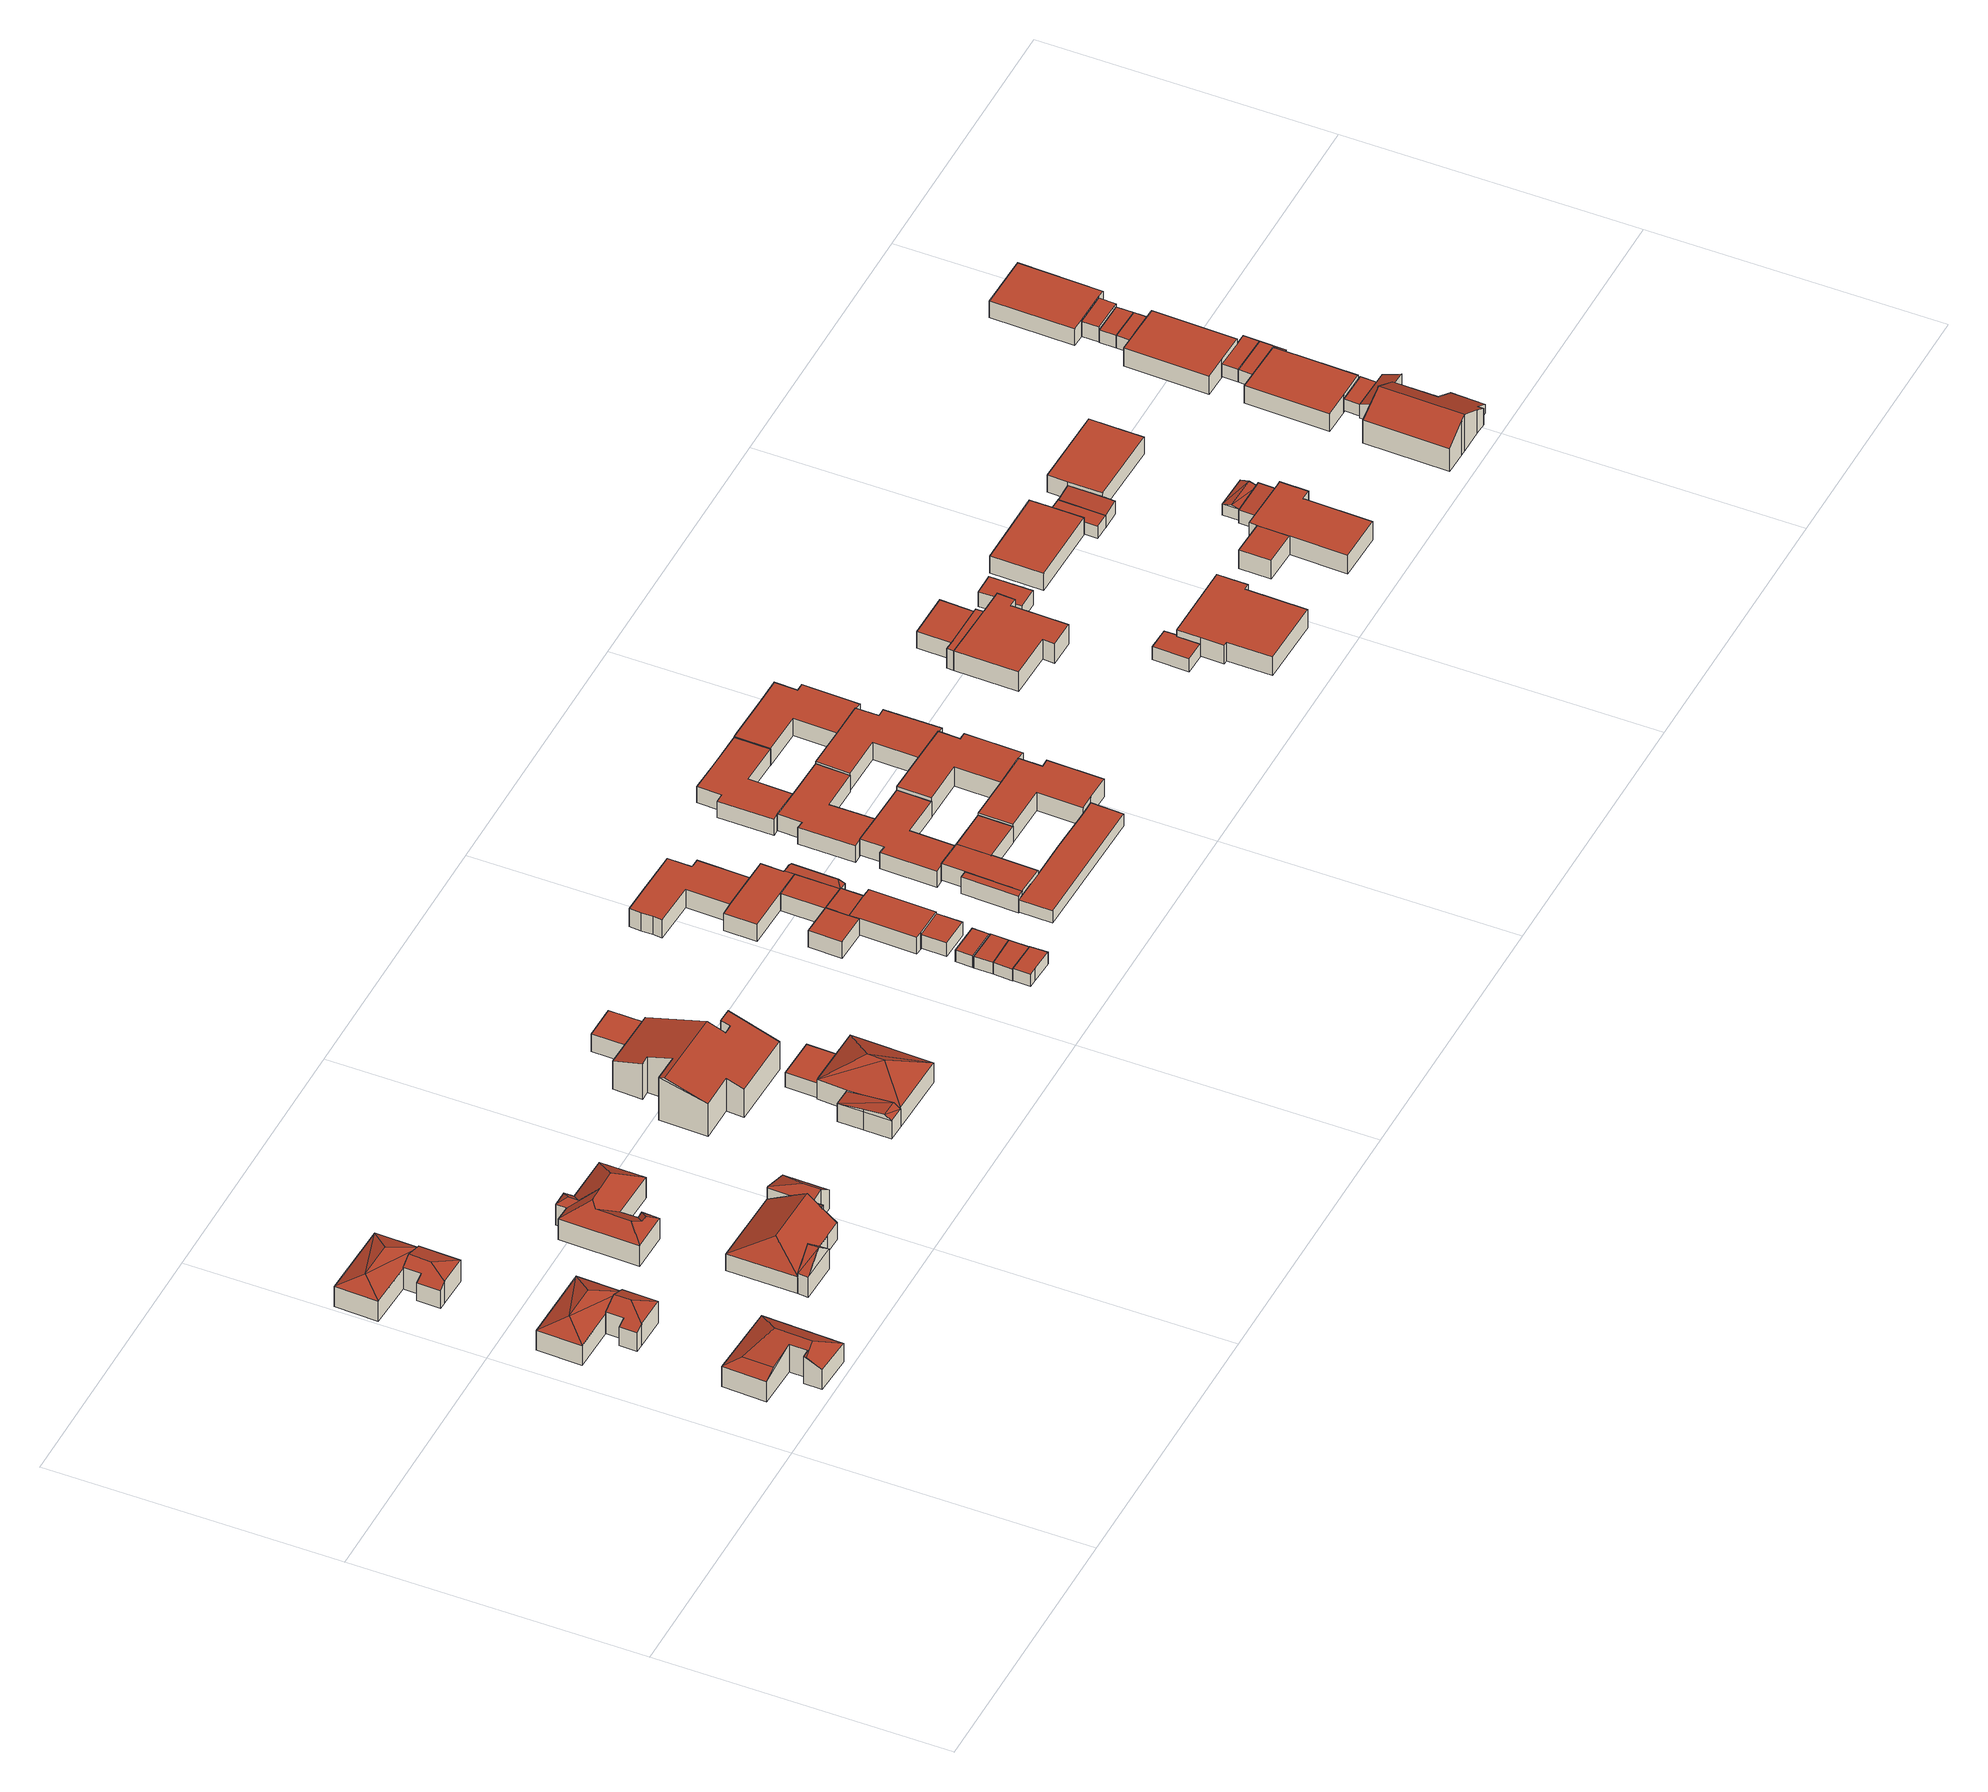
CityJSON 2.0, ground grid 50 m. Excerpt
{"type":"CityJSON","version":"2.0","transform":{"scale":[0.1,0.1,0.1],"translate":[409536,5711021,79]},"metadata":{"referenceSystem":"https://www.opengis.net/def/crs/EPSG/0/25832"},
"CityObjects":{
"building1":{"type":"Building","attributes":{"Gemeindeschluessel":"05978036","Geometrietyp2DReferenz":"3000","function":"31001_1000","roofType":"5000","measuredHeight":5.71},"geometry":[{"type":"MultiSurface","lod":"2","boundaries":[[[0,1,2,3]],[[1,4,5,2]],[[4,6,7,5]],[[6,8,9,7]],[[8,10,11,9]],[[10,12,13,11]],[[12,14,15,13]],[[14,0,3,15]],[[1,0,16,17]],[[1,17,18,4]],[[19,20,14,12]],[[20,16,0,14]],[[17,16,20,19,10,8,6,18]],[[6,4,18]],[[12,10,19]],[[3,2,5,7,9,11,13,15]]],"semantics":{"surfaces":[{"type":"WallSurface"},{"type":"RoofSurface"},{"type":"GroundSurface"}],"values":[0,0,0,0,0,0,0,0,1,1,1,1,1,0,0,2]}}]},
"building2":{"type":"Building","attributes":{"Gemeindeschluessel":"05978036","Geometrietyp2DReferenz":"3000","function":"31001_1000"},"children":["building2-1","building2-2"]},
"building2-1":{"type":"BuildingPart","attributes":{"roofType":"5000","measuredHeight":5.44},"parents":["building2"],"geometry":[{"type":"MultiSurface","lod":"2","boundaries":[[[21,22,23,24,25]],[[26,27,28,29,30]],[[27,31,32,28]],[[31,33,34,32]],[[33,35,36,34]],[[35,21,25,36]],[[31,27,37]],[[27,26,38,37]],[[38,22,21,35,33,31,37]],[[25,24,39,29,28,32,34,36]],[[40,23,22,38]],[[39,24,23,40]],[[26,30,40,38]],[[39,40,30,29]]],"semantics":{"surfaces":[{"type":"WallSurface"},{"type":"RoofSurface"},{"type":"GroundSurface"},{"type":"ClosureSurface"}],"values":[0,0,0,0,0,0,1,1,1,2,0,3,0,3]}}]},
"building2-2":{"type":"BuildingPart","attributes":{"roofType":"3200","measuredHeight":5.6},"parents":["building2"],"geometry":[{"type":"MultiSurface","lod":"2","boundaries":[[[41,42,43,44]],[[42,45,46,43]],[[45,30,29,46]],[[42,41,47]],[[30,45,48]],[[47,30,48]],[[30,47,41,23,40]],[[45,47,48]],[[47,45,42]],[[29,39,24,44,43,46]],[[44,24,23,41]],[[24,39,40,23]],[[39,29,30,40]]],"semantics":{"surfaces":[{"type":"WallSurface"},{"type":"RoofSurface"},{"type":"GroundSurface"},{"type":"ClosureSurface"}],"values":[0,0,0,1,1,1,1,1,1,2,0,3,3]}}]},
"building3":{"type":"Building","attributes":{"Gemeindeschluessel":"05978036","Geometrietyp2DReferenz":"3000","function":"31001_1000"},"children":["building3-1","building3-2"]},
"building3-1":{"type":"BuildingPart","attributes":{"roofType":"3200","measuredHeight":5.58},"parents":["building3"],"geometry":[{"type":"MultiSurface","lod":"2","boundaries":[[[49,50,51,52]],[[50,53,54,51]],[[53,55,56,54]],[[50,49,57]],[[55,53,58]],[[57,55,58]],[[55,57,49,59,60]],[[53,57,58]],[[57,53,50]],[[56,61,62,52,51,54]],[[52,62,59,49]],[[62,61,60,59]],[[61,56,55,60]]],"semantics":{"surfaces":[{"type":"WallSurface"},{"type":"RoofSurface"},{"type":"GroundSurface"},{"type":"ClosureSurface"}],"values":[0,0,0,1,1,1,1,1,1,2,0,3,3]}}]},
"building3-2":{"type":"BuildingPart","attributes":{"roofType":"5000","measuredHeight":5.37},"parents":["building3"],"geometry":[{"type":"MultiSurface","lod":"2","boundaries":[[[63,64,59,62,65]],[[66,67,68,56,55]],[[67,69,70,68]],[[69,71,72,70]],[[71,73,74,72]],[[73,63,65,74]],[[69,67,75]],[[67,66,76,75]],[[76,64,63,73,71,69,75]],[[65,62,61,56,68,70,72,74]],[[60,59,64,76]],[[61,62,59,60]],[[66,55,60,76]],[[61,60,55,56]]],"semantics":{"surfaces":[{"type":"WallSurface"},{"type":"RoofSurface"},{"type":"GroundSurface"},{"type":"ClosureSurface"}],"values":[0,0,0,0,0,0,1,1,1,2,0,3,0,3]}}]},
"building4":{"type":"Building","attributes":{"Gemeindeschluessel":"05978036","Geometrietyp2DReferenz":"3000","function":"31001_1000"},"children":["building4-1","building4-2","building4-3"]},
"building4-1":{"type":"BuildingPart","attributes":{"roofType":"5000","measuredHeight":6.03},"parents":["building4"],"geometry":[{"type":"MultiSurface","lod":"2","boundaries":[[[77,78,79,80]],[[78,81,82,83,79]],[[84,85,86,87,88]],[[85,89,90,86]],[[89,91,92,90]],[[91,93,94,92]],[[93,77,80,94]],[[89,85,95]],[[85,84,96,97,98,81,78,77,93,95]],[[93,91,89,95]],[[80,79,83,99,87,86,90,92,94]],[[84,88,96]],[[98,82,81]],[[88,87,99,97,96]],[[97,99,83,82,98]]],"semantics":{"surfaces":[{"type":"WallSurface"},{"type":"RoofSurface"},{"type":"GroundSurface"},{"type":"ClosureSurface"}],"values":[0,0,0,0,0,0,0,1,1,1,2,0,0,3,3]}}]},
"building4-2":{"type":"BuildingPart","attributes":{"roofType":"3100","measuredHeight":7.2},"parents":["building4"],"geometry":[{"type":"MultiSurface","lod":"2","boundaries":[[[100,101,102,103]],[[101,104,105,106,102]],[[107,100,103,108,109]],[[100,107,110]],[[110,111,112,100]],[[112,111,104]],[[104,101,112]],[[111,110,107,104]],[[100,112,101]],[[103,102,106,108]],[[109,105,104,107]],[[109,108,106,105]]],"semantics":{"surfaces":[{"type":"WallSurface"},{"type":"RoofSurface"},{"type":"GroundSurface"},{"type":"ClosureSurface"}],"values":[0,0,0,1,1,1,1,0,0,2,0,3]}}]},
"building4-3":{"type":"BuildingPart","attributes":{"roofType":"5000","measuredHeight":7.12},"parents":["building4"],"geometry":[{"type":"MultiSurface","lod":"2","boundaries":[[[82,113,114,83]],[[113,115,116,114]],[[115,117,116]],[[117,118,119,116]],[[118,109,108,119]],[[105,120,121,106]],[[120,88,87,121]],[[120,105,122]],[[105,109,118,117,115,113,82,98,123,122]],[[123,96,88,120,122]],[[83,114,116,119,108,106,121,87,99]],[[105,106,108,109]],[[97,96,123]],[[99,87,88,96,97]],[[98,97,123]],[[82,83,99,97,98]]],"semantics":{"surfaces":[{"type":"WallSurface"},{"type":"RoofSurface"},{"type":"GroundSurface"},{"type":"ClosureSurface"}],"values":[0,0,0,0,0,0,0,1,1,1,2,3,0,3,0,3]}}]},
"building5":{"type":"Building","attributes":{"Gemeindeschluessel":"05978036","Geometrietyp2DReferenz":"3000","function":"31001_1000","roofType":"5000","measuredHeight":6.47},"geometry":[{"type":"MultiSurface","lod":"2","boundaries":[[[124,125,126,127]],[[125,128,129,126]],[[128,130,131,129]],[[130,132,133,131]],[[132,134,135,133]],[[134,136,137,135]],[[136,138,139,137]],[[138,140,141,139]],[[140,142,143,141]],[[142,144,145,143]],[[144,146,147,145]],[[146,124,127,147]],[[148,146,144]],[[149,148,144,142]],[[150,151,149,142,140]],[[152,153,154,155,150,140,138]],[[152,138,136]],[[156,153,152,136,134]],[[157,156,134,132]],[[157,132,130]],[[154,153,156,157,130,128]],[[155,154,128,125]],[[151,150,155,125,124]],[[148,149,151,124,146]],[[127,126,129,131,133,135,137,139,141,143,145,147]]],"semantics":{"surfaces":[{"type":"WallSurface"},{"type":"RoofSurface"},{"type":"GroundSurface"}],"values":[0,0,0,0,0,0,0,0,0,0,0,0,1,1,1,1,1,1,1,1,1,1,1,1,2]}}]},
"building6":{"type":"Building","attributes":{"Gemeindeschluessel":"05978036","Geometrietyp2DReferenz":"3000","function":"31001_1000"},"children":["building6-1","building6-2"]},
"building6-1":{"type":"BuildingPart","attributes":{"roofType":"3100","measuredHeight":4.44},"parents":["building6"],"geometry":[{"type":"MultiSurface","lod":"2","boundaries":[[[158,159,160,161]],[[159,162,163,160]],[[162,164,165,163]],[[166,158,161,167]],[[168,166,169,170]],[[166,168,158]],[[162,170,171,164]],[[170,162,172,168]],[[158,168,172,159]],[[159,172,162]],[[161,160,163,165,167]],[[167,165,164,166]],[[170,169,171]],[[171,169,166,164]]],"semantics":{"surfaces":[{"type":"WallSurface"},{"type":"RoofSurface"},{"type":"GroundSurface"},{"type":"ClosureSurface"}],"values":[0,0,0,0,1,1,1,1,0,0,2,3,0,3]}}]},
"building6-2":{"type":"BuildingPart","attributes":{"roofType":"3200","measuredHeight":6.8},"parents":["building6"],"geometry":[{"type":"MultiSurface","lod":"2","boundaries":[[[173,174,166,167,175]],[[176,177,178,165,164]],[[177,179,180,178]],[[179,181,182,180]],[[181,183,184,182]],[[183,173,175,184]],[[174,173,185]],[[183,181,179,177,186]],[[186,173,183]],[[173,186,185]],[[177,185,186]],[[185,177,176,171,169,174]],[[175,167,165,178,180,182,184]],[[164,171,176]],[[166,174,169]],[[164,165,167,166]],[[164,166,169,171]]],"semantics":{"surfaces":[{"type":"WallSurface"},{"type":"RoofSurface"},{"type":"GroundSurface"},{"type":"ClosureSurface"}],"values":[0,0,0,0,0,0,1,1,1,1,1,1,2,0,0,3,3]}}]},
"building7":{"type":"Building","attributes":{"Gemeindeschluessel":"05978036","Geometrietyp2DReferenz":"3000","function":"31001_1000","roofType":"5000","measuredHeight":8.79},"geometry":[{"type":"MultiSurface","lod":"2","boundaries":[[[187,188,189,190]],[[188,191,192,189]],[[191,193,194,192]],[[193,195,196,194]],[[195,197,198,196]],[[197,199,200,198]],[[199,201,202,200]],[[201,203,204,202]],[[203,205,206,204]],[[205,207,208,206]],[[207,209,210,208]],[[209,211,212,210]],[[211,213,214,212]],[[213,187,190,214]],[[188,215,216,203,201,199,197,195,193,191]],[[213,211,209,207,205,216,215,187]],[[188,187,215]],[[205,203,216]],[[190,189,192,194,196,198,200,202,204,206,208,210,212,214]]],"semantics":{"surfaces":[{"type":"WallSurface"},{"type":"RoofSurface"},{"type":"GroundSurface"}],"values":[0,0,0,0,0,0,0,0,0,0,0,0,0,0,1,1,0,0,2]}}]},
"building8":{"type":"Building","attributes":{"Gemeindeschluessel":"05978036","Geometrietyp2DReferenz":"3000","function":"31001_2460","roofType":"1000","measuredHeight":2.88},"geometry":[{"type":"MultiSurface","lod":"2","boundaries":[[[217,218,219,220]],[[218,221,222,219]],[[221,223,224,222]],[[223,217,220,224]],[[223,221,218,217]],[[220,219,222,224]]],"semantics":{"surfaces":[{"type":"WallSurface"},{"type":"RoofSurface"},{"type":"GroundSurface"}],"values":[0,0,0,0,1,2]}}]},
"building9":{"type":"Building","attributes":{"Gemeindeschluessel":"05978036","Geometrietyp2DReferenz":"3000","function":"31001_2460","roofType":"1000","measuredHeight":3.49},"geometry":[{"type":"MultiSurface","lod":"2","boundaries":[[[225,226,227,228]],[[226,229,230,227]],[[229,231,232,230]],[[231,225,228,232]],[[231,229,226,225]],[[228,227,230,232]]],"semantics":{"surfaces":[{"type":"WallSurface"},{"type":"RoofSurface"},{"type":"GroundSurface"}],"values":[0,0,0,0,1,2]}}]},
"building10":{"type":"Building","attributes":{"Gemeindeschluessel":"05978036","Geometrietyp2DReferenz":"3000","function":"31001_2460","roofType":"1000","measuredHeight":2.34},"geometry":[{"type":"MultiSurface","lod":"2","boundaries":[[[233,234,235,236]],[[234,237,238,235]],[[237,239,240,238]],[[239,241,242,240]],[[241,233,236,242]],[[241,239,237,234,233]],[[236,235,238,240,242]]],"semantics":{"surfaces":[{"type":"WallSurface"},{"type":"RoofSurface"},{"type":"GroundSurface"}],"values":[0,0,0,0,0,1,2]}}]},
"building11":{"type":"Building","attributes":{"Gemeindeschluessel":"05978036","Geometrietyp2DReferenz":"3000","function":"31001_2460","roofType":"1000","measuredHeight":2.29},"geometry":[{"type":"MultiSurface","lod":"2","boundaries":[[[243,244,245,246]],[[244,247,248,245]],[[247,249,250,248]],[[249,251,252,250]],[[251,243,246,252]],[[251,249,247,244,243]],[[246,245,248,250,252]]],"semantics":{"surfaces":[{"type":"WallSurface"},{"type":"RoofSurface"},{"type":"GroundSurface"}],"values":[0,0,0,0,0,1,2]}}]},
"building12":{"type":"Building","attributes":{"Gemeindeschluessel":"05978036","Geometrietyp2DReferenz":"3000","function":"31001_2460","roofType":"1000","measuredHeight":2.29},"geometry":[{"type":"MultiSurface","lod":"2","boundaries":[[[244,253,254,245]],[[253,255,256,254]],[[255,247,248,256]],[[247,244,245,248]],[[247,255,253,244]],[[245,254,256,248]]],"semantics":{"surfaces":[{"type":"WallSurface"},{"type":"RoofSurface"},{"type":"GroundSurface"}],"values":[0,0,0,0,1,2]}}]},
"building13":{"type":"Building","attributes":{"Gemeindeschluessel":"05978036","Geometrietyp2DReferenz":"3000","function":"31001_2460","roofType":"1000","measuredHeight":2.3},"geometry":[{"type":"MultiSurface","lod":"2","boundaries":[[[257,258,259,260]],[[258,261,262,259]],[[261,263,264,262]],[[263,257,260,264]],[[263,261,258,257]],[[260,259,262,264]]],"semantics":{"surfaces":[{"type":"WallSurface"},{"type":"RoofSurface"},{"type":"GroundSurface"}],"values":[0,0,0,0,1,2]}}]},
"building14":{"type":"Building","attributes":{"Gemeindeschluessel":"05978036","Geometrietyp2DReferenz":"3000","function":"31001_1000"},"children":["building14-1","building14-2","building14-3"]},
"building14-1":{"type":"BuildingPart","attributes":{"roofType":"1000","measuredHeight":3.34},"parents":["building14"],"geometry":[{"type":"MultiSurface","lod":"2","boundaries":[[[265,266,267,268]],[[266,269,270,267]],[[269,271,272,270]],[[273,274,275,276]],[[273,265,268,274]],[[273,276,277,271,269,266,265]],[[268,267,270,272,278,275,274]],[[278,272,271,277]],[[276,275,278,277]]],"semantics":{"surfaces":[{"type":"WallSurface"},{"type":"RoofSurface"},{"type":"GroundSurface"},{"type":"ClosureSurface"}],"values":[0,0,0,0,0,1,2,3,3]}}]},
"building14-2":{"type":"BuildingPart","attributes":{"roofType":"1000","measuredHeight":3.3},"parents":["building14"],"geometry":[{"type":"MultiSurface","lod":"2","boundaries":[[[279,280,281,282]],[[280,276,275,281]],[[277,276,280,279]],[[282,281,275,278]],[[278,275,276,277]],[[278,277,279,282]]],"semantics":{"surfaces":[{"type":"WallSurface"},{"type":"RoofSurface"},{"type":"GroundSurface"},{"type":"ClosureSurface"}],"values":[0,0,1,2,3,3]}}]},
"building14-3":{"type":"BuildingPart","attributes":{"roofType":"1000","measuredHeight":3.33},"parents":["building14"],"geometry":[{"type":"MultiSurface","lod":"2","boundaries":[[[283,284,285,286]],[[284,279,282,285]],[[271,283,286,272]],[[271,277,279,284,283]],[[286,285,282,278,272]],[[272,278,277,271]],[[277,278,282,279]]],"semantics":{"surfaces":[{"type":"WallSurface"},{"type":"RoofSurface"},{"type":"GroundSurface"},{"type":"ClosureSurface"}],"values":[0,0,0,1,2,3,3]}}]},
"building15":{"type":"Building","attributes":{"Gemeindeschluessel":"05978036","Geometrietyp2DReferenz":"3000","function":"31001_2460","roofType":"1000","measuredHeight":2.7},"geometry":[{"type":"MultiSurface","lod":"2","boundaries":[[[287,288,289,290]],[[288,291,292,289]],[[291,293,294,292]],[[293,287,290,294]],[[293,291,288,287]],[[290,289,292,294]]],"semantics":{"surfaces":[{"type":"WallSurface"},{"type":"RoofSurface"},{"type":"GroundSurface"}],"values":[0,0,0,0,1,2]}}]},
"building16":{"type":"Building","attributes":{"Gemeindeschluessel":"05978036","Geometrietyp2DReferenz":"3000","function":"31001_1000","roofType":"1000","measuredHeight":3.61},"geometry":[{"type":"MultiSurface","lod":"2","boundaries":[[[295,296,297,298]],[[296,299,300,297]],[[299,301,302,300]],[[301,303,304,302]],[[303,305,306,304]],[[305,307,308,306]],[[307,309,310,308]],[[309,311,312,310]],[[311,313,314,312]],[[313,315,316,314]],[[315,295,298,316]],[[315,313,311,309,307,305,303,301,299,296,295]],[[298,297,300,302,304,306,308,310,312,314,316]]],"semantics":{"surfaces":[{"type":"WallSurface"},{"type":"RoofSurface"},{"type":"GroundSurface"}],"values":[0,0,0,0,0,0,0,0,0,0,0,1,2]}}]},
"building17":{"type":"Building","attributes":{"Gemeindeschluessel":"05978036","Geometrietyp2DReferenz":"3000","function":"31001_1000"},"children":["building17-1","building17-2","building17-3"]},
"building17-1":{"type":"BuildingPart","attributes":{"roofType":"1000","measuredHeight":3.31},"parents":["building17"],"geometry":[{"type":"MultiSurface","lod":"2","boundaries":[[[317,318,319,320]],[[318,321,322,319]],[[321,323,324,322]],[[323,325,326,327,324]],[[328,329,330,331]],[[329,332,333,330]],[[332,317,320,333]],[[332,329,328,334,325,323,321,318,317]],[[320,319,322,324,327,335,331,330,333]],[[336,326,325,334]],[[335,327,326,336]],[[334,328,331,335,336]]],"semantics":{"surfaces":[{"type":"WallSurface"},{"type":"RoofSurface"},{"type":"GroundSurface"},{"type":"ClosureSurface"}],"values":[0,0,0,0,0,0,0,1,2,0,3,3]}}]},
"building17-2":{"type":"BuildingPart","attributes":{"roofType":"5000","measuredHeight":4.41},"parents":["building17"],"geometry":[{"type":"MultiSurface","lod":"2","boundaries":[[[326,337,338,327]],[[337,339,340,338]],[[339,341,342,340]],[[343,341,339]],[[344,343,339,337]],[[344,337,326]],[[343,344,326,336,341]],[[327,338,340,342,335]],[[327,335,336,326]],[[335,342,341,336]]],"semantics":{"surfaces":[{"type":"WallSurface"},{"type":"RoofSurface"},{"type":"GroundSurface"},{"type":"ClosureSurface"}],"values":[0,0,0,1,1,1,1,2,3,3]}}]},
"building17-3":{"type":"BuildingPart","attributes":{"roofType":"1000","measuredHeight":3.31},"parents":["building17"],"geometry":[{"type":"MultiSurface","lod":"2","boundaries":[[[345,328,331,346]],[[347,345,346,342,341]],[[347,334,328,345]],[[346,331,335,342]],[[328,334,336,335,331]],[[341,336,334,347]],[[335,336,341,342]]],"semantics":{"surfaces":[{"type":"WallSurface"},{"type":"RoofSurface"},{"type":"GroundSurface"},{"type":"ClosureSurface"}],"values":[0,0,1,2,3,0,3]}}]},
"building18":{"type":"Building","attributes":{"Gemeindeschluessel":"05978036","Geometrietyp2DReferenz":"3000","function":"31001_1000"},"children":["building18-1","building18-2","building18-3"]},
"building18-1":{"type":"BuildingPart","attributes":{"roofType":"1000","measuredHeight":3.3},"parents":["building18"],"geometry":[{"type":"MultiSurface","lod":"2","boundaries":[[[348,349,350,351]],[[348,352,353,349]],[[352,354,355,353]],[[356,357,358,359]],[[357,360,361,358]],[[360,357,356,354,352,348,351]],[[350,349,353,355,359,358,361]],[[359,355,354,356]],[[351,350,361,360]]],"semantics":{"surfaces":[{"type":"WallSurface"},{"type":"RoofSurface"},{"type":"GroundSurface"},{"type":"ClosureSurface"}],"values":[0,0,0,0,0,1,2,3,3]}}]},
"building18-2":{"type":"BuildingPart","attributes":{"roofType":"1000","measuredHeight":3.31},"parents":["building18"],"geometry":[{"type":"MultiSurface","lod":"2","boundaries":[[[362,363,364,365]],[[363,356,359,364]],[[362,365,355,354]],[[354,356,363,362]],[[365,364,359,355]],[[354,355,359,356]]],"semantics":{"surfaces":[{"type":"WallSurface"},{"type":"RoofSurface"},{"type":"GroundSurface"},{"type":"ClosureSurface"}],"values":[0,0,0,1,2,3]}}]},
"building18-3":{"type":"BuildingPart","attributes":{"roofType":"1000","measuredHeight":3.29},"parents":["building18"],"geometry":[{"type":"MultiSurface","lod":"2","boundaries":[[[366,367,368,369]],[[367,348,349,368]],[[348,351,350,349]],[[360,366,369,361]],[[360,351,348,367,366]],[[369,368,349,350,361]],[[361,350,351,360]]],"semantics":{"surfaces":[{"type":"WallSurface"},{"type":"RoofSurface"},{"type":"GroundSurface"},{"type":"ClosureSurface"}],"values":[0,0,0,0,1,2,3]}}]},
"building19":{"type":"Building","attributes":{"Gemeindeschluessel":"05978036","Geometrietyp2DReferenz":"3000","function":"31001_2460","roofType":"1000","measuredHeight":2.42},"geometry":[{"type":"MultiSurface","lod":"2","boundaries":[[[370,371,372,373]],[[371,374,375,372]],[[374,376,377,375]],[[376,378,379,377]],[[378,380,381,379]],[[380,382,383,381]],[[382,370,373,383]],[[382,380,378,376,374,371,370]],[[373,372,375,377,379,381,383]]],"semantics":{"surfaces":[{"type":"WallSurface"},{"type":"RoofSurface"},{"type":"GroundSurface"}],"values":[0,0,0,0,0,0,0,1,2]}}]},
"building20":{"type":"Building","attributes":{"Gemeindeschluessel":"05978036","Geometrietyp2DReferenz":"3000","function":"31001_1000","roofType":"1000","measuredHeight":3.19},"geometry":[{"type":"MultiSurface","lod":"2","boundaries":[[[384,385,386,387]],[[385,388,389,386]],[[388,390,391,389]],[[390,392,393,391]],[[392,394,395,393]],[[394,396,397,395]],[[396,398,399,397]],[[398,400,401,399]],[[400,402,403,401]],[[402,384,387,403]],[[402,400,398,396,394,392,390,388,385,384]],[[387,386,389,391,393,395,397,399,401,403]]],"semantics":{"surfaces":[{"type":"WallSurface"},{"type":"RoofSurface"},{"type":"GroundSurface"}],"values":[0,0,0,0,0,0,0,0,0,0,1,2]}}]},
"building21":{"type":"Building","attributes":{"Gemeindeschluessel":"05978036","Geometrietyp2DReferenz":"3000","function":"31001_1000","roofType":"1000","measuredHeight":3.25},"geometry":[{"type":"MultiSurface","lod":"2","boundaries":[[[404,405,406,407]],[[405,408,409,406]],[[408,410,411,409]],[[410,412,413,411]],[[412,414,415,413]],[[414,416,417,415]],[[416,418,419,417]],[[418,420,421,419]],[[420,422,423,421]],[[422,404,407,423]],[[422,420,418,416,414,412,410,408,405,404]],[[407,406,409,411,413,415,417,419,421,423]]],"semantics":{"surfaces":[{"type":"WallSurface"},{"type":"RoofSurface"},{"type":"GroundSurface"}],"values":[0,0,0,0,0,0,0,0,0,0,1,2]}}]},
"building22":{"type":"Building","attributes":{"Gemeindeschluessel":"05978036","Geometrietyp2DReferenz":"3000","function":"31001_1000","roofType":"1000","measuredHeight":3.3},"geometry":[{"type":"MultiSurface","lod":"2","boundaries":[[[424,425,419,426]],[[425,427,417,419]],[[427,428,429,417]],[[428,430,431,429]],[[430,432,433,431]],[[432,434,435,433]],[[434,436,437,435]],[[436,438,439,437]],[[438,440,441,439]],[[440,424,426,441]],[[440,438,436,434,432,430,428,427,425,424]],[[426,419,417,429,431,433,435,437,439,441]]],"semantics":{"surfaces":[{"type":"WallSurface"},{"type":"RoofSurface"},{"type":"GroundSurface"}],"values":[0,0,0,0,0,0,0,0,0,0,1,2]}}]},
"building23":{"type":"Building","attributes":{"Gemeindeschluessel":"05978036","Geometrietyp2DReferenz":"3000","function":"31001_1000","roofType":"1000","measuredHeight":3.56},"geometry":[{"type":"MultiSurface","lod":"2","boundaries":[[[442,443,444,445]],[[443,446,447,444]],[[446,448,449,447]],[[448,450,451,449]],[[450,452,453,451]],[[452,454,455,453]],[[454,456,457,455]],[[456,458,459,457]],[[458,460,461,459]],[[460,442,445,461]],[[460,458,456,454,452,450,448,446,443,442]],[[445,444,447,449,451,453,455,457,459,461]]],"semantics":{"surfaces":[{"type":"WallSurface"},{"type":"RoofSurface"},{"type":"GroundSurface"}],"values":[0,0,0,0,0,0,0,0,0,0,1,2]}}]},
"building24":{"type":"Building","attributes":{"Gemeindeschluessel":"05978036","Geometrietyp2DReferenz":"3000","function":"31001_1000","roofType":"1000","measuredHeight":3.77},"geometry":[{"type":"MultiSurface","lod":"2","boundaries":[[[462,463,464,465]],[[463,466,467,464]],[[466,468,469,467]],[[468,470,471,469]],[[470,472,473,471]],[[472,474,475,473]],[[474,476,477,475]],[[476,478,479,477]],[[478,480,481,479]],[[480,462,465,481]],[[480,478,476,474,472,470,468,466,463,462]],[[465,464,467,469,471,473,475,477,479,481]]],"semantics":{"surfaces":[{"type":"WallSurface"},{"type":"RoofSurface"},{"type":"GroundSurface"}],"values":[0,0,0,0,0,0,0,0,0,0,1,2]}}]},
"building25":{"type":"Building","attributes":{"Gemeindeschluessel":"05978036","Geometrietyp2DReferenz":"3000","function":"31001_1000","roofType":"1000","measuredHeight":3.43},"geometry":[{"type":"MultiSurface","lod":"2","boundaries":[[[482,483,484,485]],[[483,486,487,484]],[[486,488,489,487]],[[488,490,491,489]],[[490,492,493,491]],[[492,494,495,493]],[[494,496,497,495]],[[496,498,499,497]],[[498,500,501,499]],[[500,482,485,501]],[[500,498,496,494,492,490,488,486,483,482]],[[485,484,487,489,491,493,495,497,499,501]]],"semantics":{"surfaces":[{"type":"WallSurface"},{"type":"RoofSurface"},{"type":"GroundSurface"}],"values":[0,0,0,0,0,0,0,0,0,0,1,2]}}]},
"building26":{"type":"Building","attributes":{"Gemeindeschluessel":"05978036","Geometrietyp2DReferenz":"3000","function":"31001_1000","roofType":"1000","measuredHeight":3.42},"geometry":[{"type":"MultiSurface","lod":"2","boundaries":[[[502,503,504,505]],[[503,506,507,504]],[[506,508,509,507]],[[508,510,511,509]],[[510,512,513,511]],[[512,514,515,513]],[[514,516,517,515]],[[516,518,519,517]],[[518,520,521,519]],[[520,522,523,521]],[[522,502,505,523]],[[522,520,518,516,514,512,510,508,506,503,502]],[[505,504,507,509,511,513,515,517,519,521,523]]],"semantics":{"surfaces":[{"type":"WallSurface"},{"type":"RoofSurface"},{"type":"GroundSurface"}],"values":[0,0,0,0,0,0,0,0,0,0,0,1,2]}}]},
"building27":{"type":"Building","attributes":{"Gemeindeschluessel":"05978036","Geometrietyp2DReferenz":"3000","function":"31001_1000"},"children":["building27-1","building27-2","building27-3"]},
"building27-1":{"type":"BuildingPart","attributes":{"roofType":"1000","measuredHeight":3.89},"parents":["building27"],"geometry":[{"type":"MultiSurface","lod":"2","boundaries":[[[524,525,526,527]],[[525,528,529,526]],[[528,530,531,529]],[[530,532,533,531]],[[532,534,535,533]],[[534,536,537,535]],[[536,538,539,537]],[[538,540,541,539]],[[538,536,534,532,530,528,525,524,540]],[[541,527,526,529,531,533,535,537,539]],[[527,541,540,524]]],"semantics":{"surfaces":[{"type":"WallSurface"},{"type":"RoofSurface"},{"type":"GroundSurface"},{"type":"ClosureSurface"}],"values":[0,0,0,0,0,0,0,0,1,2,3]}}]},
"building27-2":{"type":"BuildingPart","attributes":{"roofType":"1000","measuredHeight":3.9},"parents":["building27"],"geometry":[{"type":"MultiSurface","lod":"2","boundaries":[[[542,543,541,540]],[[542,544,545,546,543]],[[547,524,527,548,549]],[[524,547,544,542,540]],[[541,543,546,548,527]],[[549,545,544,547]],[[549,548,546,545]],[[540,541,527,524]]],"semantics":{"surfaces":[{"type":"WallSurface"},{"type":"RoofSurface"},{"type":"GroundSurface"},{"type":"ClosureSurface"}],"values":[0,0,0,1,2,0,3,3]}}]},
"building27-3":{"type":"BuildingPart","attributes":{"roofType":"1000","measuredHeight":3.34},"parents":["building27"],"geometry":[{"type":"MultiSurface","lod":"2","boundaries":[[[545,550,551,546]],[[550,552,553,551]],[[552,549,548,553]],[[549,552,550,545]],[[546,551,553,548]],[[546,548,549,545]]],"semantics":{"surfaces":[{"type":"WallSurface"},{"type":"RoofSurface"},{"type":"GroundSurface"},{"type":"ClosureSurface"}],"values":[0,0,0,1,2,3]}}]},
"building28":{"type":"Building","attributes":{"Gemeindeschluessel":"05978036","Geometrietyp2DReferenz":"3000","function":"31001_2460","roofType":"1000","measuredHeight":2.6},"geometry":[{"type":"MultiSurface","lod":"2","boundaries":[[[554,555,556,557]],[[555,558,559,556]],[[558,560,561,559]],[[560,562,563,561]],[[562,564,565,563]],[[564,554,557,565]],[[564,562,560,558,555,554]],[[557,556,559,561,563,565]]],"semantics":{"surfaces":[{"type":"WallSurface"},{"type":"RoofSurface"},{"type":"GroundSurface"}],"values":[0,0,0,0,0,0,1,2]}}]},
"building29":{"type":"Building","attributes":{"Gemeindeschluessel":"05978036","Geometrietyp2DReferenz":"3000","function":"31001_1000","roofType":"1000","measuredHeight":3.7},"geometry":[{"type":"MultiSurface","lod":"2","boundaries":[[[566,567,568,569]],[[567,570,571,568]],[[570,572,573,571]],[[572,574,575,573]],[[574,576,577,575]],[[576,578,579,577]],[[578,580,581,579]],[[580,582,583,581]],[[582,584,585,583]],[[584,566,569,585]],[[584,582,580,578,576,574,572,570,567,566]],[[569,568,571,573,575,577,579,581,583,585]]],"semantics":{"surfaces":[{"type":"WallSurface"},{"type":"RoofSurface"},{"type":"GroundSurface"}],"values":[0,0,0,0,0,0,0,0,0,0,1,2]}}]},
"building30":{"type":"Building","attributes":{"Gemeindeschluessel":"05978036","Geometrietyp2DReferenz":"3000","function":"31001_2460","roofType":"1000","measuredHeight":2.9},"geometry":[{"type":"MultiSurface","lod":"2","boundaries":[[[586,587,588,589]],[[587,590,591,588]],[[590,592,593,591]],[[592,594,595,593]],[[594,596,597,595]],[[596,586,589,597]],[[596,594,592,590,587,586]],[[589,588,591,593,595,597]]],"semantics":{"surfaces":[{"type":"WallSurface"},{"type":"RoofSurface"},{"type":"GroundSurface"}],"values":[0,0,0,0,0,0,1,2]}}]},
"building31":{"type":"Building","attributes":{"Gemeindeschluessel":"05978036","Geometrietyp2DReferenz":"3000","function":"31001_1000","roofType":"1000","measuredHeight":3.37},"geometry":[{"type":"MultiSurface","lod":"2","boundaries":[[[598,599,600,601]],[[599,602,603,600]],[[602,604,605,603]],[[604,606,607,605]],[[606,598,601,607]],[[606,604,602,599,598]],[[601,600,603,605,607]]],"semantics":{"surfaces":[{"type":"WallSurface"},{"type":"RoofSurface"},{"type":"GroundSurface"}],"values":[0,0,0,0,0,1,2]}}]},
"building32":{"type":"Building","attributes":{"Gemeindeschluessel":"05978036","Geometrietyp2DReferenz":"3000","function":"31001_1000"},"children":["building32-1","building32-2"]},
"building32-1":{"type":"BuildingPart","attributes":{"roofType":"1000","measuredHeight":3.71},"parents":["building32"],"geometry":[{"type":"MultiSurface","lod":"2","boundaries":[[[608,609,610,611]],[[609,612,613,610]],[[612,614,615,613]],[[614,616,617,615]],[[616,618,619,617]],[[618,620,621,619]],[[620,622,623,621]],[[622,624,625,623]],[[624,626,627,625]],[[624,622,620,618,616,614,612,609,608,626]],[[611,610,613,615,617,619,621,623,625,627]],[[608,611,627,626]]],"semantics":{"surfaces":[{"type":"WallSurface"},{"type":"RoofSurface"},{"type":"GroundSurface"},{"type":"ClosureSurface"}],"values":[0,0,0,0,0,0,0,0,0,1,2,3]}}]},
"building32-2":{"type":"BuildingPart","attributes":{"roofType":"1000","measuredHeight":3.68},"parents":["building32"],"geometry":[{"type":"MultiSurface","lod":"2","boundaries":[[[626,628,629,627]],[[628,630,631,629]],[[630,608,611,631]],[[608,630,628,626]],[[627,629,631,611]],[[627,611,608,626]]],"semantics":{"surfaces":[{"type":"WallSurface"},{"type":"RoofSurface"},{"type":"GroundSurface"},{"type":"ClosureSurface"}],"values":[0,0,0,1,2,3]}}]},
"building33":{"type":"Building","attributes":{"Gemeindeschluessel":"05978036","Geometrietyp2DReferenz":"3000","function":"31001_2460","roofType":"1000","measuredHeight":2.43},"geometry":[{"type":"MultiSurface","lod":"2","boundaries":[[[632,633,634,635]],[[633,636,637,634]],[[636,638,639,637]],[[638,640,641,639]],[[640,632,635,641]],[[640,638,636,633,632]],[[635,634,637,639,641]]],"semantics":{"surfaces":[{"type":"WallSurface"},{"type":"RoofSurface"},{"type":"GroundSurface"}],"values":[0,0,0,0,0,1,2]}}]},
"building34":{"type":"Building","attributes":{"Gemeindeschluessel":"05978036","Geometrietyp2DReferenz":"3000","function":"31001_2460","roofType":"2100","measuredHeight":2.6},"geometry":[{"type":"MultiSurface","lod":"2","boundaries":[[[642,643,644,645]],[[643,646,647,644]],[[646,648,649,647]],[[648,650,651,649]],[[650,642,645,651]],[[650,648,646,643,642]],[[645,644,647,649,651]]],"semantics":{"surfaces":[{"type":"WallSurface"},{"type":"RoofSurface"},{"type":"GroundSurface"}],"values":[0,0,0,0,0,1,2]}}]},
"building35":{"type":"Building","attributes":{"Gemeindeschluessel":"05978036","Geometrietyp2DReferenz":"3000","function":"31001_2460","roofType":"2100","measuredHeight":2.86},"geometry":[{"type":"MultiSurface","lod":"2","boundaries":[[[652,653,654,655]],[[653,656,657,654]],[[656,658,659,657]],[[658,660,661,659]],[[660,652,655,661]],[[660,658,656,653,652]],[[655,654,657,659,661]]],"semantics":{"surfaces":[{"type":"WallSurface"},{"type":"RoofSurface"},{"type":"GroundSurface"}],"values":[0,0,0,0,0,1,2]}}]},
"building36":{"type":"Building","attributes":{"Gemeindeschluessel":"05978036","Geometrietyp2DReferenz":"3000","function":"31001_2460","roofType":"3100","measuredHeight":2.56},"geometry":[{"type":"MultiSurface","lod":"2","boundaries":[[[662,663,664,665]],[[663,666,667,664]],[[666,668,669,667]],[[668,662,665,669]],[[666,663,670]],[[662,668,671]],[[662,670,663]],[[670,662,671]],[[671,666,670]],[[666,671,668]],[[665,664,667,669]]],"semantics":{"surfaces":[{"type":"WallSurface"},{"type":"RoofSurface"},{"type":"GroundSurface"}],"values":[0,0,0,0,0,0,1,1,1,1,2]}}]},
"building37":{"type":"Building","attributes":{"Gemeindeschluessel":"05978036","Geometrietyp2DReferenz":"3000","function":"31001_1000","roofType":"1000","measuredHeight":3.33},"geometry":[{"type":"MultiSurface","lod":"2","boundaries":[[[672,673,674,675]],[[673,676,677,674]],[[676,678,679,677]],[[678,680,681,679]],[[680,672,675,681]],[[680,678,676,673,672]],[[675,674,677,679,681]]],"semantics":{"surfaces":[{"type":"WallSurface"},{"type":"RoofSurface"},{"type":"GroundSurface"}],"values":[0,0,0,0,0,1,2]}}]},
"building38":{"type":"Building","attributes":{"Gemeindeschluessel":"05978036","Geometrietyp2DReferenz":"3000","function":"31001_1000","roofType":"3100","measuredHeight":7.37},"geometry":[{"type":"MultiSurface","lod":"2","boundaries":[[[682,683,684,685]],[[683,686,687,684]],[[686,688,689,687]],[[688,690,691,689]],[[690,692,693,691]],[[692,694,695,693]],[[694,696,697,695]],[[696,698,699,697]],[[698,700,701,699]],[[700,702,703,701]],[[702,704,705,703]],[[704,706,707,705]],[[706,708,709,707]],[[708,682,685,709]],[[704,702,700,698,696,694]],[[694,692,690,688,686,683,682,708,706,704]],[[685,684,687,689,691,693,695,697,699,701,703,705,707,709]]],"semantics":{"surfaces":[{"type":"WallSurface"},{"type":"RoofSurface"},{"type":"GroundSurface"}],"values":[0,0,0,0,0,0,0,0,0,0,0,0,0,0,1,1,2]}}]},
"building39":{"type":"Building","attributes":{"Gemeindeschluessel":"05978036","Geometrietyp2DReferenz":"3000","function":"31001_2460","roofType":"2100","measuredHeight":4.11},"geometry":[{"type":"MultiSurface","lod":"2","boundaries":[[[710,711,712,703]],[[711,713,714,712]],[[713,715,716,714]],[[715,717,709,716]],[[717,718,707,709]],[[718,710,703,707]],[[718,717,715,713,711,710]],[[703,712,714,716,709,707]]],"semantics":{"surfaces":[{"type":"WallSurface"},{"type":"RoofSurface"},{"type":"GroundSurface"}],"values":[0,0,0,0,0,0,1,2]}}]},
"building40":{"type":"Building","attributes":{"Gemeindeschluessel":"05978036","Geometrietyp2DReferenz":"3000","function":"31001_2460","roofType":"1000","measuredHeight":2.31},"geometry":[{"type":"MultiSurface","lod":"2","boundaries":[[[719,720,721,722]],[[720,723,724,721]],[[723,725,726,724]],[[725,727,728,726]],[[727,719,722,728]],[[727,725,723,720,719]],[[722,721,724,726,728]]],"semantics":{"surfaces":[{"type":"WallSurface"},{"type":"RoofSurface"},{"type":"GroundSurface"}],"values":[0,0,0,0,0,1,2]}}]},
"building41":{"type":"Building","attributes":{"Gemeindeschluessel":"05978036","Geometrietyp2DReferenz":"3000","function":"31001_1000","roofType":"1000","measuredHeight":3.52},"geometry":[{"type":"MultiSurface","lod":"2","boundaries":[[[729,730,731,732]],[[730,733,734,731]],[[733,735,736,734]],[[735,737,738,736]],[[737,739,740,738]],[[739,741,742,740]],[[741,729,732,742]],[[741,739,737,735,733,730,729]],[[732,731,734,736,738,740,742]]],"semantics":{"surfaces":[{"type":"WallSurface"},{"type":"RoofSurface"},{"type":"GroundSurface"}],"values":[0,0,0,0,0,0,0,1,2]}}]},
"building42":{"type":"Building","attributes":{"Gemeindeschluessel":"05978036","Geometrietyp2DReferenz":"3000","function":"31001_2460","roofType":"1000","measuredHeight":2.52},"geometry":[{"type":"MultiSurface","lod":"2","boundaries":[[[743,744,745,746]],[[744,747,748,745]],[[747,749,750,748]],[[749,751,752,750]],[[751,753,754,752]],[[753,743,746,754]],[[753,751,749,747,744,743]],[[746,745,748,750,752,754]]],"semantics":{"surfaces":[{"type":"WallSurface"},{"type":"RoofSurface"},{"type":"GroundSurface"}],"values":[0,0,0,0,0,0,1,2]}}]},
"building43":{"type":"Building","attributes":{"Gemeindeschluessel":"05978036","Geometrietyp2DReferenz":"3000","function":"31001_1000","roofType":"1000","measuredHeight":3.58},"geometry":[{"type":"MultiSurface","lod":"2","boundaries":[[[755,756,757,758]],[[756,759,760,757]],[[759,761,762,760]],[[761,763,764,762]],[[763,765,766,764]],[[765,767,768,766]],[[767,769,770,768]],[[769,755,758,770]],[[769,767,765,763,761,759,756,755]],[[758,757,760,762,764,766,768,770]]],"semantics":{"surfaces":[{"type":"WallSurface"},{"type":"RoofSurface"},{"type":"GroundSurface"}],"values":[0,0,0,0,0,0,0,0,1,2]}}]},
"building44":{"type":"Building","attributes":{"Gemeindeschluessel":"05978036","Geometrietyp2DReferenz":"3000","function":"31001_2460","roofType":"1000","measuredHeight":2.5},"geometry":[{"type":"MultiSurface","lod":"2","boundaries":[[[744,771,772,745]],[[771,773,774,772]],[[773,775,776,774]],[[775,747,748,776]],[[747,744,745,748]],[[747,775,773,771,744]],[[745,772,774,776,748]]],"semantics":{"surfaces":[{"type":"WallSurface"},{"type":"RoofSurface"},{"type":"GroundSurface"}],"values":[0,0,0,0,0,1,2]}}]},
"building45":{"type":"Building","attributes":{"Gemeindeschluessel":"05978036","Geometrietyp2DReferenz":"3000","function":"31001_2460","roofType":"1000","measuredHeight":2.44},"geometry":[{"type":"MultiSurface","lod":"2","boundaries":[[[777,778,779,780]],[[778,781,782,779]],[[781,783,784,782]],[[783,785,786,784]],[[785,777,780,786]],[[785,783,781,778,777]],[[780,779,782,784,786]]],"semantics":{"surfaces":[{"type":"WallSurface"},{"type":"RoofSurface"},{"type":"GroundSurface"}],"values":[0,0,0,0,0,1,2]}}]},
"building46":{"type":"Building","attributes":{"Gemeindeschluessel":"05978036","Geometrietyp2DReferenz":"3000","function":"31001_2460","roofType":"1000","measuredHeight":2.44},"geometry":[{"type":"MultiSurface","lod":"2","boundaries":[[[778,787,788,779]],[[787,789,790,788]],[[789,781,782,790]],[[781,778,779,782]],[[781,789,787,778]],[[779,788,790,782]]],"semantics":{"surfaces":[{"type":"WallSurface"},{"type":"RoofSurface"},{"type":"GroundSurface"}],"values":[0,0,0,0,1,2]}}]},
"building47":{"type":"Building","attributes":{"Gemeindeschluessel":"05978036","Geometrietyp2DReferenz":"3000","function":"31001_2460","roofType":"9999","measuredHeight":3},"geometry":[{"type":"MultiSurface","lod":"2","boundaries":[[[791,792,793,794,795]],[[795,794,796,797]],[[794,793,798,796]],[[793,792,799,798]],[[792,791,800,799]],[[791,795,797,800]],[[797,796,798,799,800]]],"semantics":{"surfaces":[{"type":"RoofSurface"},{"type":"WallSurface"},{"type":"GroundSurface"}],"values":[0,1,1,1,1,1,2]}}]},
"building48":{"type":"Building","attributes":{"Gemeindeschluessel":"05978036","Geometrietyp2DReferenz":"3000","function":"31001_1000","roofType":"1000","measuredHeight":3.31},"geometry":[{"type":"MultiSurface","lod":"2","boundaries":[[[801,802,803,804]],[[802,805,806,803]],[[805,807,808,806]],[[807,809,799,808]],[[809,810,798,799]],[[810,811,796,798]],[[811,801,804,796]],[[811,810,809,807,805,802,801]],[[804,803,806,808,799,798,796]]],"semantics":{"surfaces":[{"type":"WallSurface"},{"type":"RoofSurface"},{"type":"GroundSurface"}],"values":[0,0,0,0,0,0,0,1,2]}}]}
},
"vertices":[
[195,140,68],[190,3,68],[190,3,31],[195,140,31],[121,6,70],[121,6,31],[122,37,85],[122,37,31],[135,36,86],[135,36,31],[136,67,86],[136,67,31],[61,69,71],[61,69,31],[64,144,71],[64,144,31],[158,101,88],[156,38,88],[122,32,85],[84,68,82],[85,120,82],
[110,326,62],[110,356,62],[110,356,58],[110,356,19],[110,326,19],[166,355,62],[165,295,62],[165,295,19],[166,355,19],[166,355,58],[109,296,62],[109,296,19],[94,297,56],[94,297,19],[95,327,56],[95,327,19],[138,327,74],[138,356,74],[138,356,19],[138,356,58],
[31,358,58],[33,434,58],[33,434,19],[31,358,19],[168,431,58],[168,431,19],[66,395,75],[131,394,75],
[3,679,48],[5,752,48],[5,752,8],[3,679,8],[139,748,48],[139,748,8],[137,675,48],[137,675,8],[34,715,64],[101,713,64],[84,676,48],[103,676,48],[103,676,8],[84,676,8],
[83,646,51],[84,676,51],[83,646,8],[137,675,51],[135,605,51],[135,605,8],[82,607,51],[82,607,8],[68,607,43],[68,607,8],[69,647,43],[69,647,8],[102,638,62],[103,676,62],
[442,170,82],[442,154,82],[442,154,26],[442,170,26],[439,154,81],[439,154,78],[439,154,26],[442,246,81],[445,246,82],[445,246,26],[442,246,26],[442,246,59],[496,245,64],[496,245,26],[494,168,64],[494,168,26],[468,169,86],[468,169,26],[469,200,86],[441,208,81],[440,179,81],[439,158,81],[440,179,26],
[373,112,66],[303,114,66],[303,114,26],[373,112,26],[304,131,66],[304,131,59],[304,131,26],[373,130,66],[373,130,26],[373,130,59],[339,131,98],[338,131,98],[338,113,98],
[438,129,60],[438,129,26],[406,130,60],[406,130,26],[406,130,59],[373,131,59],[373,131,26],[306,250,59],[306,250,26],[335,182,97],[440,179,97],
[269,374,58],[272,509,58],[272,509,17],[269,374,17],[299,508,58],[299,508,17],[299,526,58],[299,526,17],[328,526,58],[328,526,17],[328,509,58],[328,509,17],[412,507,58],[412,507,17],[411,430,58],[411,430,17],[325,432,58],[325,432,17],[325,403,58],[325,403,17],[338,403,58],[338,403,17],[337,373,58],[337,373,17],[322,388,68],[310,389,68],[298,460,75],[297,401,75],[373,470,82],[337,470,82],[336,470,82],[309,470,82],[313,495,67],[313,512,67],
[670,148,66],[671,194,66],[671,194,30],[670,148,30],[672,238,66],[672,238,30],[702,237,66],[702,237,30],[700,147,66],[700,147,30],[670,159,75],[700,151,69],[700,158,75],[702,206,69],[671,194,71],
[811,144,69],[700,147,69],[811,144,30],[702,237,69],[704,286,69],[704,286,30],[709,286,69],[709,286,30],[780,284,69],[780,284,30],[815,283,69],[815,283,30],[757,200,98],[758,229,98],
[731,580,60],[728,447,82],[728,447,4],[731,580,4],[744,447,82],[744,447,4],[745,463,87],[745,463,4],[769,462,87],[769,462,4],[766,376,60],[766,376,4],[648,379,60],[648,379,4],[649,409,69],[649,409,4],[587,410,69],[587,410,4],[589,492,89],[589,492,4],[636,491,89],[636,491,4],[637,533,75],[637,533,4],[620,533,75],[620,533,4],[622,583,60],[622,583,4],[729,478,92],[589,482,92],
[709,286,57],[711,341,57],[711,341,28],[709,286,28],[781,339,57],[781,339,28],[780,284,57],[780,284,28],
[672,581,50],[674,642,50],[674,642,15],[672,581,15],[732,641,50],[732,641,15],[731,580,50],[731,580,15],
[1060,101,59],[1061,131,59],[1061,131,35],[1060,101,35],[1116,129,59],[1116,129,35],[1116,99,59],[1116,99,35],[1075,101,59],[1075,101,35],
[1061,131,57],[1063,164,57],[1063,164,34],[1061,131,34],[1118,164,57],[1118,164,34],[1117,129,57],[1117,129,34],[1067,131,57],[1067,131,34],
[1063,196,57],[1063,196,34],[1119,194,57],[1119,194,34],
[1065,227,56],[1120,225,56],[1120,225,33],[1065,227,33],[1119,197,56],[1119,197,33],[1064,198,56],[1064,198,33],
[1124,286,62],[1072,287,62],[1072,287,29],[1124,286,29],[1060,288,62],[1060,288,29],[1062,383,62],[1062,383,29],[1127,398,62],[1127,398,29],[1111,399,29],[1111,399,62],[1062,400,62],[1062,400,29],
[1063,439,62],[1112,437,62],[1112,437,29],[1063,439,29],
[1004,384,62],[1006,441,62],[1006,441,29],[1004,384,29],
[1072,287,59],[1124,286,59],[1124,286,32],[1072,287,32],[1123,242,59],[1123,242,32],[1071,244,59],[1071,244,32],
[941,650,57],[942,665,57],[942,665,21],[941,650,21],[942,685,57],[942,685,21],[943,705,57],[943,705,21],[981,704,57],[981,704,21],[1068,701,57],[1068,701,21],[1067,660,57],[1067,660,21],[1083,659,57],[1083,659,21],[1081,570,57],[1081,570,21],[1015,572,57],[1015,572,21],[1017,647,57],[1017,647,21],
[1015,572,60],[1081,570,60],[1081,570,26],[1015,572,26],[1113,569,60],[1113,569,26],[1112,530,60],[1112,530,26],[1113,530,60],[1113,530,59],[1113,530,26],[1065,514,60],[988,516,60],[988,516,26],[1065,514,26],[989,572,60],[989,572,26],[1113,513,60],[1113,513,26],[1113,513,59],
[1129,530,59],[1129,530,26],[1127,437,59],[1127,437,26],[1112,437,59],[1112,437,26],[1120,445,70],[1121,522,71],
[1063,439,60],[1063,439,26],[1112,437,60],
[1270,263,65],[1270,263,32],[1269,263,32],[1269,263,65],[1268,186,65],[1268,186,32],[1217,188,65],[1217,188,32],[1220,283,65],[1221,323,65],[1221,323,32],[1220,283,32],[1270,321,65],[1270,321,32],
[1204,188,65],[1207,284,65],[1207,284,32],[1204,188,32],
[1342,319,65],[1341,261,65],[1341,261,32],[1342,319,32],
[1203,132,58],[1204,188,58],[1204,188,34],[1203,132,34],[1268,186,58],[1268,186,34],[1339,185,58],[1339,185,34],[1418,182,58],[1418,182,34],[1445,182,58],[1445,182,34],[1443,127,58],[1443,127,34],
[1272,398,61],[1270,321,61],[1270,321,29],[1272,398,29],[1221,323,61],[1221,323,29],[1207,323,61],[1207,323,29],[1209,418,61],[1209,418,29],[1223,417,61],[1223,417,29],[1224,458,61],[1224,458,29],[1276,456,61],[1276,456,29],[1346,454,61],[1346,454,29],[1344,396,61],[1344,396,29],
[1276,532,59],[1276,456,59],[1276,456,26],[1276,532,26],[1224,458,59],[1224,458,26],[1209,458,59],[1209,458,26],[1210,553,59],[1210,553,26],[1223,552,59],[1223,552,26],[1224,593,59],[1224,593,26],[1276,591,59],[1276,591,26],[1350,589,59],[1350,589,26],[1348,531,59],[1348,531,26],
[1278,666,58],[1276,591,58],[1278,666,26],[1224,593,58],[1212,593,58],[1212,593,26],[1213,687,58],[1213,687,26],[1229,687,58],[1229,687,26],[1230,728,58],[1230,728,26],[1288,726,58],[1288,726,26],[1353,724,58],[1353,724,26],[1352,664,58],[1352,664,26],
[1418,182,69],[1420,259,69],[1420,259,33],[1418,182,33],[1341,261,69],[1341,261,33],[1342,319,69],[1342,319,33],[1419,317,69],[1419,317,33],[1478,316,69],[1478,316,33],[1477,276,69],[1477,276,33],[1492,276,69],[1492,276,33],[1490,181,69],[1490,181,33],[1445,182,69],[1445,182,33],
[1495,413,68],[1493,315,68],[1493,315,30],[1495,413,30],[1478,316,68],[1478,316,30],[1419,317,68],[1419,317,30],[1421,395,68],[1421,395,30],[1344,396,68],[1344,396,30],[1346,454,68],[1346,454,30],[1423,452,68],[1423,452,30],[1483,450,68],[1483,450,30],[1482,413,68],[1482,413,30],
[1497,547,63],[1497,450,63],[1497,450,29],[1497,547,29],[1483,450,63],[1483,450,29],[1423,452,63],[1423,452,29],[1424,530,63],[1424,530,29],[1348,531,63],[1348,531,29],[1350,589,63],[1350,589,29],[1425,587,63],[1425,587,29],[1483,586,63],[1483,586,29],[1483,547,63],[1483,547,29],
[1501,682,59],[1498,585,59],[1498,585,25],[1501,682,25],[1483,586,59],[1483,586,25],[1425,587,59],[1425,587,25],[1427,662,59],[1427,662,25],[1352,664,59],[1352,664,25],[1353,724,59],[1353,724,25],[1364,724,59],[1364,724,25],[1435,722,59],[1435,722,25],[1488,721,59],[1488,721,25],[1487,682,59],[1487,682,25],
[1755,502,66],[1800,501,66],[1800,501,27],[1755,502,27],[1799,471,66],[1799,471,27],[1784,471,66],[1784,471,27],[1782,375,66],[1782,375,27],[1734,376,66],[1734,376,27],[1735,396,66],[1735,396,27],[1655,398,66],[1655,398,27],[1656,505,66],[1656,505,27],
[1657,517,66],[1657,517,27],[1677,516,66],[1677,516,60],[1677,516,27],[1755,515,66],[1755,515,27],[1755,515,60],
[1678,576,60],[1678,576,27],[1757,575,60],[1757,575,27],
[1830,182,61],[1793,183,61],[1793,183,35],[1830,182,35],[1795,244,61],[1795,244,35],[1834,243,61],[1834,243,35],[1834,221,61],[1834,221,35],[1831,221,61],[1831,221,35],
[1830,182,74],[1831,221,74],[1831,221,37],[1830,182,37],[1834,221,74],[1834,221,37],[1968,219,74],[1968,219,37],[1967,167,74],[1967,167,37],[1956,167,74],[1956,167,37],[1954,63,74],[1954,63,37],[1836,66,74],[1836,66,37],[1837,142,74],[1837,142,37],[1829,142,74],[1829,142,37],
[1799,459,57],[1799,471,57],[1799,471,28],[1799,459,28],[1800,501,57],[1800,501,28],[1800,532,57],[1800,532,28],[1838,532,57],[1838,532,28],[1837,459,57],[1837,459,28],
[1876,460,59],[1877,549,59],[1877,549,25],[1876,460,25],[2015,548,59],[2015,548,25],[2015,515,59],[2015,515,25],[2014,458,59],[2014,458,25],
[2098,213,68],[2099,227,68],[2099,227,31],[2098,213,31],[2129,226,68],[2129,226,31],[2193,224,68],[2193,224,31],[2200,224,68],[2200,224,31],[2199,176,68],[2199,176,31],[2181,176,68],[2181,176,31],[2178,61,68],[2178,61,31],[2094,63,68],[2094,63,31],[2097,159,68],[2097,159,31],
[2036,161,68],[2036,161,31],[2037,215,68],[2037,215,31],
[2014,436,50],[2014,458,50],[2014,458,26],[2014,436,26],[2015,515,50],[2015,515,26],[2043,514,50],[2043,514,26],[2041,435,50],[2041,435,26],
[2041,435,49],[2043,514,49],[2043,514,25],[2041,435,25],[2077,514,51],[2077,514,25],[2076,456,51],[2076,456,25],[2075,435,51],[2075,435,25],
[2193,224,59],[2129,226,56],[2129,226,30],[2193,224,30],[2130,258,56],[2130,258,30],[2194,256,59],[2194,256,30],[2194,254,59],[2194,254,30],
[2135,288,52],[2195,286,52],[2195,286,30],[2135,288,30],[2194,257,52],[2194,257,30],[2135,259,52],[2135,259,30],[2194,271,56],[2135,273,56],
[2076,456,58],[2077,514,58],[2077,514,24],[2076,456,24],[2078,548,58],[2078,548,24],[2217,545,58],[2217,545,24],[2215,453,58],[2215,453,24],
[2462,86,77],[2505,85,50],[2505,85,32],[2462,86,32],[2503,28,50],[2503,28,32],[2479,29,65],[2479,29,32],[2478,19,65],[2478,19,32],[2458,20,78],[2458,20,32],[2414,20,105],[2414,20,32],[2404,20,100],[2404,20,32],[2363,21,77],[2363,21,32],[2367,165,78],[2367,165,32],[2414,163,103],[2414,163,32],[2417,163,105],[2417,163,32],[2464,162,76],[2464,162,32],[2464,159,76],[2464,159,32],
[2414,163,71],[2415,193,59],[2415,193,32],[2490,191,58],[2490,191,32],[2489,158,73],[2489,158,32],[2464,159,73],[2464,162,71],
[2419,192,55],[2420,221,55],[2420,221,32],[2419,192,32],[2469,220,55],[2469,220,32],[2476,220,55],[2476,220,32],[2475,191,55],[2475,191,32],
[2373,222,63],[2377,364,63],[2377,364,28],[2373,222,28],[2417,363,63],[2417,363,28],[2472,361,63],[2472,361,28],[2472,347,63],[2472,347,28],[2469,220,63],[2469,220,28],[2420,221,63],[2420,221,28],
[2417,363,50],[2418,393,50],[2418,393,25],[2417,363,25],[2489,391,50],[2489,391,25],[2488,347,50],[2488,347,25],[2472,347,50],[2472,347,25],[2472,361,50],[2472,361,25],
[2377,422,59],[2381,564,59],[2381,564,23],[2377,422,23],[2414,563,59],[2414,563,23],[2417,563,59],[2417,563,23],[2472,561,59],[2472,561,23],[2474,561,59],[2474,561,23],[2470,419,59],[2470,419,23],[2419,421,59],[2419,421,23],
[2419,421,50],[2419,421,25],[2470,419,50],[2470,419,25],[2490,419,50],[2490,419,25],
[2414,563,45],[2415,592,45],[2415,592,20],[2414,563,20],[2473,590,45],[2473,590,20],[2472,561,45],[2472,561,20],[2417,563,45],[2417,563,20],
[2416,620,45],[2416,620,20],[2473,619,45],[2473,619,20],
[2473,619,51],[2474,648,51],[2419,649,51],[2416,649,51],[2416,620,51],[2416,649,21],[2416,620,21],[2419,649,21],[2474,648,21],[2473,619,21],
[2393,650,54],[2396,791,54],[2396,791,21],[2393,650,21],[2491,789,54],[2491,789,21],[2487,647,54],[2487,647,21],[2474,648,54],[2419,649,54],[2416,649,54]
]}
